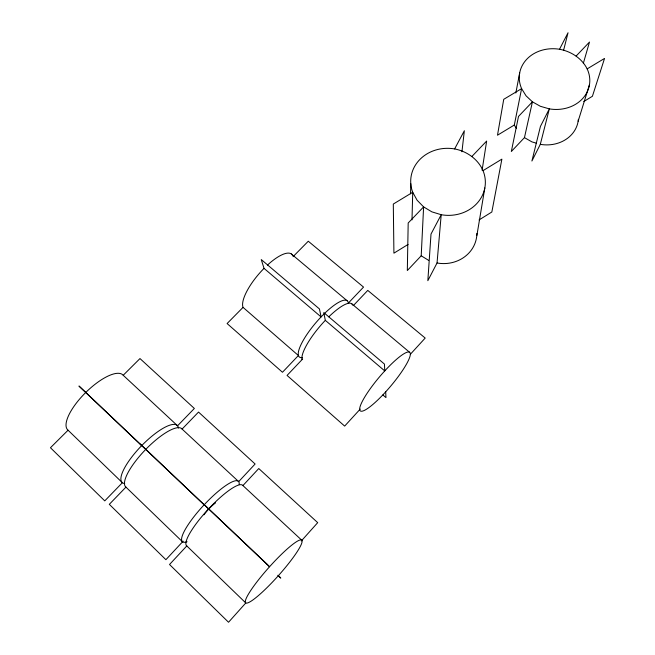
<?xml version="1.0" encoding="UTF-8"?>
<svg xmlns="http://www.w3.org/2000/svg" width="655" height="655" viewBox="0 0 655 655"><rect width="100%" height="100%" fill="white"/><g stroke="black" fill="none" stroke-linecap="round" stroke-linejoin="round"><path stroke-width="0.98" d="M410.562 193.831L410.783 183.67M412.003 219.892L412.724 192.283A37.343 33.511 3.8 0 1 454.619 148.931L464.346 130.746L461.939 151.78M454.619 148.931C466.843 151.256 477.97 159.091 483.03 170.636A37.343 33.511 3.8 0 1 476.586 203.803A37.343 33.511 3.8 0 1 441.208 214.717L431.842 211.843L423.613 206.89L408.188 222.995L407.32 270.54L421.206 255.794L423.613 206.89L417.088 200.209L412.724 192.283L393.303 204.049L393.917 253.166L408.081 244.438M437.041 262.982L441.208 214.717L431.006 234.064L427.846 280.684L437.041 262.982A33.659 30.777 4.4 0 0 476.382 238.461L484.831 187.936M482.096 170.21L486.657 141.046L471.944 156.414M515.829 93.01L519.685 72.942M516.386 128.454L514.314 125.031L521.609 88.63A35.386 30.236 8.8 0 1 559.517 49.264L568.032 32.75L563.595 50.288M559.517 49.264C571.062 51.368 581.812 58.246 587.158 68.89A35.386 30.236 8.8 0 1 582.303 98.93A35.386 30.236 8.8 0 1 549.332 108.877L540.383 106.298L532.433 101.828L518.506 116.426L511.326 151.518L524.458 137.624L532.433 101.828L526.03 95.794L521.609 88.63L503.736 99.314L497.489 135.208L514.314 125.031M540.309 144.346L549.332 108.877L540.441 126.382L531.909 161.015L540.309 144.346A33.266 28.845 9.2 0 0 578.373 119.325M583.351 63.273L589.492 42.059L576.163 56.019M578.144 121.191L589.492 84.552M301.292 540.989L317.7 522.657L258.766 468.538L242.923 485.576A41.24 8.949 -47.2 0 0 208.265 509.246A41.24 8.949 -47.2 0 0 186.79 545.934L169.53 564.504L228.538 622.25L245.797 602.968L186.79 545.934M360.225 409.08L344.661 426.094L287.054 375.43L302.651 358.997M410.349 354.29A38.309 7.262 -49.8 0 0 372.63 385.476A38.309 7.262 -49.8 0 0 372.007 405.158A38.309 7.262 -49.8 0 0 410.349 354.29L425.193 338.062L367.766 290.402L353.561 305.369M183.154 541.177L165.895 559.689L109.311 504.334L125.948 487.124A40.405 11.602 -46 0 1 145.443 449.715A40.405 11.602 -46 0 1 182.09 429.066L198.53 412.069L255.114 464.01L238.682 481.63L182.09 429.066M243.046 307.375L227.105 323.545L282.477 372.261L298.402 355.526L243.046 307.375A36.262 11.864 -49.2 0 1 264.031 268.37L261.247 259.552L319.452 308.964L321.097 316.93L264.031 268.37M293.047 256.678L308.284 241.228L363.541 287.095L348.337 303.069A36.917 9.678 -49.5 0 0 315.252 323.447A36.917 9.678 -49.5 0 0 302.405 357.605M68.063 430.212L50.46 447.742L104.759 500.878L122.379 482.702L68.063 430.212A38.94 13.796 -44.8 0 1 85.412 392.812A38.94 13.796 -44.8 0 1 123.205 375.274L139.982 358.563L194.355 408.466L177.562 425.783L123.205 375.274M479.067 219.933L491.839 212.007L501.886 159.132L483.03 170.636M583.777 101.525L592.407 96.277L604.54 58.426L587.158 68.89M536.576 143.249L531.917 141.881L524.458 137.624M421.206 255.794L428.616 260.346M351.637 303.699L409.588 352.284M291.344 253.96L347.068 300.702M325.314 320.344L384.755 370.927L384.444 364.082L323.791 312.591L325.314 320.344A37.613 9.678 -49.5 0 0 302.094 359.587M382.88 394.957L385.959 397.601L385.697 391.846M242.923 485.576L301.881 540.334A42.067 6.263 -48.2 0 1 262.557 591.883A42.067 6.263 -48.2 0 1 256.613 582.279A42.067 6.263 -48.2 0 1 301.881 540.334M140.276 444.106L204.155 504.792L78.952 386.024L141.685 445.613M277.843 575.295L280.79 578.087L278.367 575.647M125.948 487.124L182.54 541.832M476.873 233.442A33.659 30.777 4.4 0 1 476.783 235.464M187.084 541.742A41.183 9.137 -47.1 0 1 202.354 506.741A41.183 9.137 -47.1 0 1 239.157 484.52M124.72 483.546A39.66 11.577 -45.9 0 1 141.374 445.94A39.66 11.577 -45.9 0 1 178.463 428.051M203.942 514.822A14.402 3.193 -47.1 0 1 215.511 502.909M328.753 316.864A37.613 9.678 -49.5 0 1 352.66 305.083M267.436 265.095A36.262 11.864 -49.2 0 1 292.408 255.098M266.642 563.799L204.376 504.817L269.549 566.731L266.642 563.799"/></g></svg>
